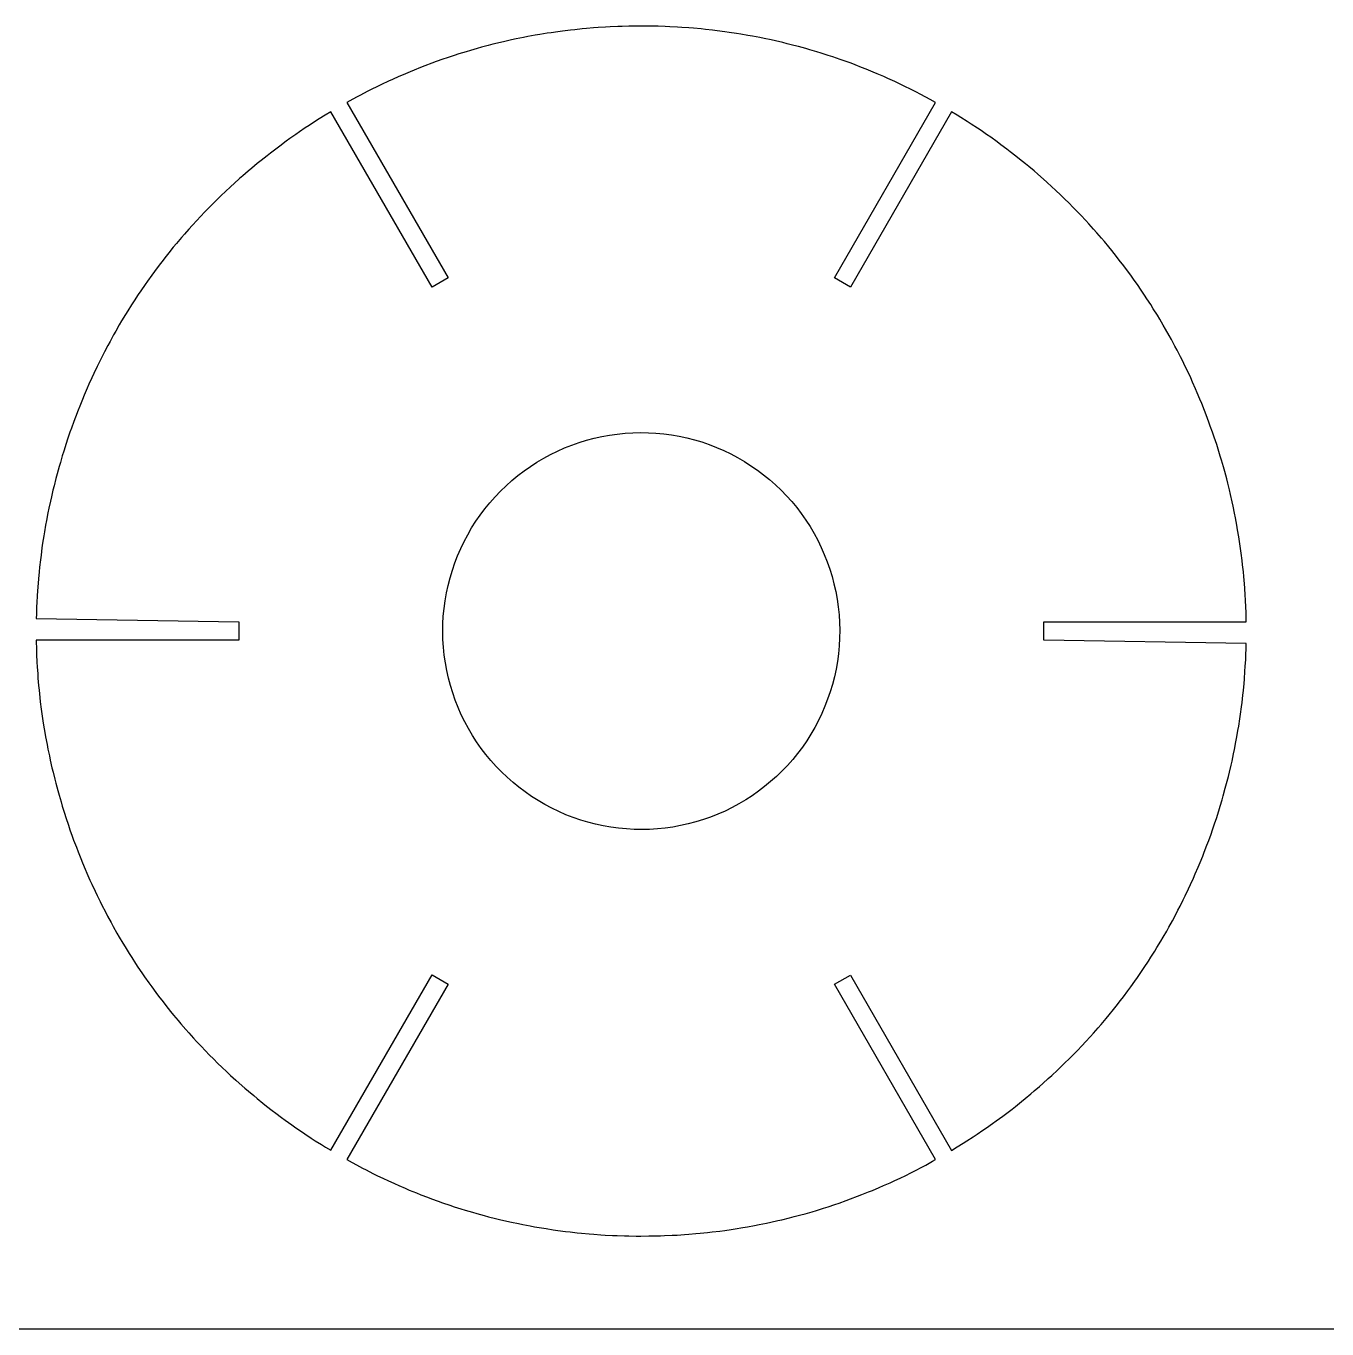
# Model space of a CAD drawing. Extents: x -508 to 692, y -87 to 513.
# Drawn here: x -14 to 179.6, y -87.1 to 106.7 of the extents above; entities that cross this region are included whole.
import ezdxf

# ---------------------------------------------------------------- set-up
doc = ezdxf.new("R2010")
doc.units = 0
doc.layers.add('Capa_1', color=7, linetype='CONTINUOUS')

msp = doc.modelspace()

# ---------------------------------------------------------------- linework, layer by layer
at = {"layer": 'Capa_1', "color": 7}
for p, q in [((74.062449, 106.612573), (72.918743, 106.557539)), ((74.68616, 106.630917), (74.062449, 106.612573)), ((75.682404, 106.659845), (74.68616, 106.630917)), ((76.427118, 106.666901), (75.682404, 106.659845)), ((77.618449, 106.678895), (76.427118, 106.666901)), ((78.300368, 106.671134), (77.618449, 106.678895)), ((79.390099, 106.659845), (78.300368, 106.671134)), ((80.045913, 106.640428), (79.390099, 106.659845)), ((81.093663, 106.609384), (80.045913, 106.640428)), ((81.794985, 106.575517), (81.093663, 106.609384)), ((58.918757, 104.755903), (58.245304, 104.616556)), ((59.996846, 104.978859), (58.918757, 104.755903)), ((60.669946, 105.104448), (59.996846, 104.978859)), ((61.748388, 105.304826), (60.669946, 105.104448)), ((62.436657, 105.41842), (61.748388, 105.304826)), ((63.538382, 105.601159), (62.436657, 105.41842)), ((64.147629, 105.690059), (63.538382, 105.601159)), ((65.12306, 105.832581), (64.147629, 105.690059)), ((65.842374, 105.923598), (65.12306, 105.832581)), ((66.993135, 106.069648), (65.842374, 105.923598)), ((67.670468, 106.141262), (66.993135, 106.069648)), ((68.754202, 106.256267), (67.670468, 106.141262)), ((69.400138, 106.313064), (68.754202, 106.256267)), ((70.433424, 106.40267), (69.400138, 106.313064)), ((71.114285, 106.449237), (70.433424, 106.40267)), ((72.20331, 106.522967), (71.114285, 106.449237)), ((72.918743, 106.557539), (72.20331, 106.522967)), ((82.91576, 106.520131), (81.794985, 106.575517)), ((83.562754, 106.476386), (82.91576, 106.520131)), ((84.595688, 106.406184), (83.562754, 106.476386)), ((85.301949, 106.344448), (84.595688, 106.406184)), ((86.429779, 106.24567), (85.301949, 106.344448)), ((87.081713, 106.17582), (86.429779, 106.24567)), ((88.12276, 106.064342), (87.081713, 106.17582)), ((88.829021, 105.975089), (88.12276, 106.064342)), ((89.956146, 105.831861), (88.829021, 105.975089)), ((90.627129, 105.733084), (89.956146, 105.831861)), ((91.698516, 105.575745), (90.627129, 105.733084)), ((92.355035, 105.465678), (91.698516, 105.575745)), ((93.403843, 105.290348), (92.355035, 105.465678)), ((94.084704, 105.163348), (93.403843, 105.290348)), ((95.170554, 104.9605), (94.084704, 105.163348)), ((95.815432, 104.826445), (95.170554, 104.9605)), ((96.844132, 104.613014), (95.815432, 104.826445)), ((51.482554, 102.866426), (50.393529, 102.524937)), ((52.121788, 103.051987), (51.482554, 102.866426)), ((53.146607, 103.350084), (52.121788, 103.051987)), ((53.767496, 103.518006), (53.146607, 103.350084)), ((54.763035, 103.78647), (53.767496, 103.518006)), ((55.468591, 103.962153), (54.763035, 103.78647)), ((56.598538, 104.242259), (55.468591, 103.962153)), ((57.231068, 104.386545), (56.598538, 104.242259)), ((58.245304, 104.616556), (57.231068, 104.386545)), ((97.522171, 104.458145), (96.844132, 104.613014)), ((98.602377, 104.211906), (97.522171, 104.458145)), ((99.232791, 104.05492), (98.602377, 104.211906)), ((100.238207, 103.8048), (99.232791, 104.05492)), ((100.917657, 103.621709), (100.238207, 103.8048)), ((102.001391, 103.328903), (100.917657, 103.621709)), ((102.641682, 103.141931), (102.001391, 103.328903)), ((103.663327, 102.844186), (102.641682, 103.141931)), ((104.316671, 102.639223), (103.663327, 102.844186)), ((46.400438, 101.161803), (45.34916, 100.759989)), ((47.026266, 101.38617), (46.400438, 101.161803)), ((48.029918, 101.746003), (47.026266, 101.38617)), ((48.67656, 101.963314), (48.029918, 101.746003)), ((49.714079, 102.312564), (48.67656, 101.963314)), ((50.393529, 102.524937), (49.714079, 102.312564)), ((105.358424, 102.31255), (104.316671, 102.639223)), ((106.035757, 102.084303), (105.358424, 102.31255)), ((107.114552, 101.720589), (106.035757, 102.084303)), ((107.743554, 101.494459), (107.114552, 101.720589)), ((108.745443, 101.134273), (107.743554, 101.494459)), ((109.348341, 100.904261), (108.745443, 101.134273)), ((110.30966, 100.53702), (109.348341, 100.904261)), ((41.473543, 99.169314), (40.513635, 98.735751)), ((42.110307, 99.441306), (41.473543, 99.169314)), ((43.132304, 99.878045), (42.110307, 99.441306)), ((43.732027, 100.120756), (43.132304, 99.878045)), ((44.694052, 100.510223), (43.732027, 100.120756)), ((45.34916, 100.759989), (44.694052, 100.510223)), ((110.985582, 100.263264), (110.30966, 100.53702)), ((112.062613, 99.827231), (110.985582, 100.263264)), ((112.661277, 99.570761), (112.062613, 99.827231)), ((113.614835, 99.161892), (112.661277, 99.570761)), ((114.243132, 98.877553), (113.614835, 99.161892)), ((115.244316, 98.425292), (114.243132, 98.877553)), ((36.744557, 96.922826), (35.783238, 96.420117)), ((37.338635, 97.219512), (36.744557, 96.922826)), ((38.292193, 97.695409), (37.338635, 97.219512)), ((38.914846, 97.991389), (38.292193, 97.695409)), ((39.915324, 98.466228), (38.914846, 97.991389)), ((40.513635, 98.735751), (39.915324, 98.466228)), ((115.865204, 98.130017), (115.244316, 98.425292)), ((116.853335, 97.659411), (115.865204, 98.130017)), ((117.479516, 97.346145), (116.853335, 97.659411)), ((118.47576, 96.847317), (117.479516, 97.346145)), ((34.186213, 95.558281), (33.725838, 95.305692)), ((33.725838, 95.305692), (48.789096, 69.215659)), ((35.184574, 96.106498), (34.186213, 95.558281)), ((35.783238, 96.420117), (35.184574, 96.106498)), ((106.275293, 69.222348), (121.337493, 95.309911)), ((119.022918, 96.559803), (118.47576, 96.847317)), ((119.893927, 96.102956), (119.022918, 96.559803)), ((120.531043, 95.753), (119.893927, 96.102956)), ((121.337493, 95.309911), (120.531043, 95.753)), ((30.510268, 93.420801), (29.631146, 92.868703)), ((31.348116, 93.923862), (30.510268, 93.420801)), ((46.407493, 67.840884), (31.348116, 93.923862)), ((123.715921, 93.929845), (108.656543, 67.846867)), ((124.524841, 93.443011), (123.715921, 93.929845)), ((125.104807, 93.078945), (124.524841, 93.443011)), ((126.027674, 92.500036), (125.104807, 93.078945)), ((27.557166, 91.526737), (26.689685, 90.934423)), ((28.142777, 91.909501), (27.557166, 91.526737)), ((29.083988, 92.525803), (28.142777, 91.909501)), ((29.631146, 92.868703), (29.083988, 92.525803)), ((126.628454, 92.105984), (126.027674, 92.500036)), ((127.584835, 91.479803), (126.628454, 92.105984)), ((128.101302, 91.127025), (127.584835, 91.479803)), ((128.922921, 90.565403), (128.101302, 91.127025)), ((24.705663, 89.539892), (23.74646, 88.829045)), ((25.259171, 89.933592), (24.705663, 89.539892)), ((26.149935, 90.566123), (25.259171, 89.933592)), ((26.689685, 90.934423), (26.149935, 90.566123)), ((129.531816, 90.131839), (128.922921, 90.565403)), ((130.499838, 89.442511), (129.531816, 90.131839)), ((131.049113, 89.0347), (130.499838, 89.442511)), ((21.867213, 87.396414), (20.972216, 86.677806)), ((22.359338, 87.776356), (21.867213, 87.396414)), ((23.150266, 88.386662), (22.359338, 87.776356)), ((23.74646, 88.829045), (23.150266, 88.386662)), ((131.922238, 88.385942), (131.049113, 89.0347)), ((132.442938, 87.983775), (131.922238, 88.385942)), ((133.270554, 87.344189), (132.442938, 87.983775)), ((133.819477, 86.902511), (133.270554, 87.344189)), ((19.576274, 85.529514), (19.054868, 85.093128)), ((20.415532, 86.231189), (19.576274, 85.529514)), ((20.972216, 86.677806), (20.415532, 86.231189)), ((134.692602, 86.201189), (133.819477, 86.902511)), ((135.191429, 85.784206), (134.692602, 86.201189)), ((135.984474, 85.121336), (135.191429, 85.784206)), ((17.782046, 83.987876), (16.97101, 83.256214)), ((18.269938, 84.411914), (17.782046, 83.987876)), ((19.054868, 85.093128), (18.269938, 84.411914)), ((136.521402, 84.654964), (135.984474, 85.121336)), ((137.374418, 83.913425), (136.521402, 84.654964)), ((137.861957, 83.472453), (137.374418, 83.913425)), ((138.637363, 82.771836), (137.861957, 83.472453)), ((15.093527, 81.511023), (14.386913, 80.820637)), ((15.619871, 82.005617), (15.093527, 81.511023)), ((16.467596, 82.801484), (15.619871, 82.005617)), ((16.97101, 83.256214), (16.467596, 82.801484)), ((139.157357, 82.282534), (138.637363, 82.771836)), ((139.983563, 81.505364), (139.157357, 82.282534)), ((140.470043, 81.030173), (139.983563, 81.505364)), ((13.162068, 79.595073), (12.673824, 79.100125)), ((13.947704, 80.391998), (13.162068, 79.595073)), ((14.386913, 80.820637), (13.947704, 80.392012)), ((141.242274, 80.27417), (140.470043, 81.030173)), ((141.711116, 79.79792), (141.242274, 80.27417)), ((142.455124, 79.041564), (141.711116, 79.79792)), ((11.448274, 77.806842), (10.705677, 76.990867)), ((11.917821, 78.302142), (11.448274, 77.806842)), ((12.673824, 79.100125), (11.917821, 78.302142)), ((142.932079, 78.536739), (142.455124, 79.041564)), ((143.689846, 77.735934), (142.932079, 78.536739)), ((144.134346, 77.246631), (143.689846, 77.735934)), ((9.558091, 75.700406), (9.131935, 75.213573)), ((10.244243, 76.484278), (9.558091, 75.700406)), ((10.705677, 76.990867), (10.244243, 76.484278)), ((144.839902, 76.470873), (144.134346, 77.246631)), ((145.298513, 75.945586), (144.839902, 76.470873)), ((146.026999, 75.112678), (145.298513, 75.945586)), ((7.914852, 73.766125), (7.266446, 72.961792)), ((8.381224, 74.320339), (7.914852, 73.766125)), ((9.131935, 75.213573), (8.381224, 74.320339)), ((146.445746, 74.61385), (146.026999, 75.112678)), ((147.110027, 73.82257), (146.445746, 74.61385)), ((147.553821, 73.272942), (147.110027, 73.82257)), ((6.863927, 72.462611), (6.208466, 71.617709)), ((7.266446, 72.961792), (6.863927, 72.462611)), ((148.25726, 72.400875), (147.553821, 73.272942)), ((148.666482, 71.871709), (148.25726, 72.400875)), ((149.316299, 71.031745), (148.666482, 71.871709)), ((5.120146, 70.1752), (4.69646, 69.605464)), ((5.802066, 71.093128), (5.120146, 70.1752)), ((6.208466, 71.617709), (5.802066, 71.093128)), ((149.725521, 70.480353), (149.316299, 71.031745)), ((150.375338, 69.605464), (149.725521, 70.480353)), ((3.705507, 68.21305), (3.080385, 67.295828)), ((4.085096, 68.746098), (3.705507, 68.21305)), ((4.69646, 69.605464), (4.085096, 68.746098)), ((48.789096, 69.215659), (46.407493, 67.840884)), ((108.656543, 67.846867), (106.275293, 69.222348)), ((150.790204, 69.021264), (150.375338, 69.605464)), ((151.448841, 68.094517), (150.790204, 69.021264)), ((151.825607, 67.540303), (151.448841, 68.094517)), ((2.692682, 66.726798), (2.076732, 65.782764)), ((3.080385, 67.295828), (2.692682, 66.726798)), ((152.423213, 66.661181), (151.825607, 67.540303)), ((152.777402, 66.118961), (152.423213, 66.661181)), ((153.338318, 65.258536), (152.777402, 66.118961)), ((1.143988, 64.314856), (0.802499, 63.767345)), ((1.695027, 65.197153), (1.143988, 64.314856)), ((2.076732, 65.782764), (1.695027, 65.197153)), ((153.72461, 64.638353), (153.338318, 65.258536)), ((154.338443, 63.654103), (153.72461, 64.638353)), ((-0.122132, 62.219003), (-0.645301, 61.302839)), ((0.231704, 62.81167), (-0.122132, 62.219003)), ((0.802499, 63.767345), (0.231704, 62.81167)), ((154.673582, 63.092834), (154.338443, 63.654103)), ((155.203454, 62.203128), (154.673582, 63.092834)), ((155.545649, 61.602348), (155.203454, 62.203128)), ((-0.969857, 60.734161), (-1.500787, 59.760848)), ((-0.645301, 61.302839), (-0.969857, 60.734161)), ((156.089279, 60.649495), (155.545649, 61.602348)), ((156.418068, 60.044128), (156.089279, 60.649495)), ((-2.322759, 58.209684), (-2.627912, 57.622309)), ((-1.830282, 59.156892), (-2.322759, 58.209684)), ((-1.500787, 59.760848), (-1.830282, 59.156892)), ((156.940179, 59.084573), (156.418068, 60.044128)), ((157.263677, 58.461214), (156.940179, 59.084573)), ((157.775557, 57.473789), (157.263677, 58.461214)), ((-3.110512, 56.648289), (-3.410021, 56.044686)), ((-2.627912, 57.622309), (-3.110512, 56.648289)), ((158.050371, 56.918517), (157.775557, 57.473789)), ((158.484993, 56.037984), (158.050371, 56.918517)), ((-4.198126, 54.37252), (-4.627457, 53.413317)), ((-3.896501, 55.012811), (-4.198126, 54.37252)), ((-3.410021, 56.044686), (-3.896501, 55.012811)), ((158.795791, 55.378642), (158.484993, 56.037984)), ((159.288621, 54.332656), (158.795791, 55.378642)), ((159.567668, 53.706828), (159.288621, 54.332656)), ((-4.893451, 52.818886), (-5.337598, 51.7729)), ((-4.627457, 53.413317), (-4.893451, 52.818886)), ((160.010757, 52.715875), (159.567668, 53.706828)), ((160.264757, 52.115448), (160.010757, 52.715875)), ((-5.612765, 51.123789), (-6.000468, 50.16)), ((-5.337598, 51.7729), (-5.612765, 51.123789)), ((160.668688, 51.163653), (160.264757, 52.115448)), ((160.924099, 50.527242), (160.668688, 51.163653)), ((161.330146, 49.517592), (160.924099, 50.527242)), ((-6.640759, 48.509), (-6.888409, 47.856009)), ((-6.240709, 49.561689), (-6.640759, 48.509)), ((-6.000468, 50.16), (-6.240709, 49.561689)), ((161.585204, 48.844492), (161.330146, 49.517592)), ((161.989488, 47.777339), (161.585204, 48.844492)), ((-7.242951, 46.865761), (-7.462732, 46.251928)), ((-6.888409, 47.856009), (-7.242951, 46.865761)), ((162.200449, 47.186789), (161.989488, 47.777339)), ((162.535235, 46.251223), (162.200449, 47.186789)), ((-7.811629, 45.215114), (-8.027882, 44.572706)), ((-7.462732, 46.251928), (-7.811629, 45.215114)), ((67.227839, 44.358604), (68.283703, 44.730431)), ((68.283703, 44.730431), (69.412945, 45.077212)), ((69.412945, 45.077212), (70.53372, 45.37284)), ((70.53372, 45.37284), (71.682364, 45.62684)), ((71.682364, 45.62684), (72.815839, 45.830745)), ((72.815839, 45.830745), (73.974714, 45.99267)), ((73.974714, 45.99267), (75.123712, 46.107676)), ((75.123712, 46.107676), (76.288937, 46.178584)), ((76.288937, 46.178584), (77.452398, 46.205028)), ((77.452398, 46.205028), (78.603159, 46.186345)), ((78.603159, 46.186345), (79.717231, 46.126373)), ((79.717231, 46.126373), (80.908562, 46.015601)), ((80.908562, 46.015601), (82.045212, 45.864965)), ((82.045212, 45.864965), (83.182567, 45.66882)), ((83.182567, 45.66882), (84.323451, 45.425756)), ((84.323451, 45.425756), (85.460453, 45.135068)), ((85.460453, 45.135068), (86.533603, 44.815451)), ((86.533603, 44.815451), (87.650851, 44.432687)), ((162.773713, 45.540728), (162.535235, 46.251223)), ((163.151185, 44.41572), (162.773713, 45.540728)), ((-8.608554, 42.725561), (-8.889718, 41.765653)), ((-8.386304, 43.432175), (-8.608554, 42.725561)), ((-8.027882, 44.572706), (-8.386304, 43.432175)), ((63.028726, 42.396101), (64.035906, 42.942201)), ((64.035906, 42.942201), (65.071662, 43.451965)), ((65.071662, 43.451965), (66.137403, 43.925745)), ((66.137403, 43.925745), (67.227839, 44.358604)), ((87.650851, 44.432687), (88.731056, 44.013234)), ((88.731056, 44.013234), (89.809851, 43.543334)), ((89.809851, 43.543334), (90.847017, 43.04239)), ((90.847017, 43.04239), (91.879598, 42.491704)), ((163.355796, 43.761317), (163.151185, 44.41572)), ((163.681057, 42.724856), (163.355796, 43.761317)), ((163.86556, 42.092325), (163.681057, 42.724856)), ((-9.06399, 41.170164), (-9.366673, 40.061736)), ((-8.889718, 41.765653), (-9.06399, 41.170164)), ((60.120778, 40.518618), (61.061989, 41.17937)), ((61.061989, 41.17937), (61.99932, 41.785443)), ((61.99932, 41.785443), (63.028726, 42.396101)), ((91.879598, 42.491704), (92.877606, 41.90962)), ((92.877606, 41.90962), (93.862209, 41.282734)), ((93.862209, 41.282734), (94.818589, 40.619512)), ((164.159071, 41.089378), (163.86556, 42.092325)), ((164.344632, 40.408164), (164.159071, 41.089378)), ((-9.553646, 39.374173), (-9.820698, 38.312311)), ((-9.366673, 40.061736), (-9.553646, 39.374173)), ((57.431553, 38.30282), (58.293742, 39.071523)), ((58.293742, 39.071523), (59.194384, 39.813415)), ((59.194384, 39.813415), (60.120778, 40.518618)), ((94.818589, 40.619512), (95.738281, 39.92842)), ((95.738281, 39.92842), (96.605056, 39.224629)), ((96.605056, 39.224629), (97.503581, 38.434406)), ((164.638143, 39.328664), (164.344632, 40.408164)), ((164.796541, 38.696839), (164.638143, 39.328664)), ((-9.986151, 37.653675), (-10.220748, 36.640145)), ((-9.820698, 38.312311), (-9.986151, 37.653675)), ((55.791842, 36.659581), (56.58912, 37.490726)), ((56.58912, 37.490726), (57.431553, 38.30282)), ((97.503581, 38.434406), (98.334373, 37.64489)), ((98.334373, 37.64489), (99.140117, 36.817626)), ((165.048071, 37.695656), (164.796541, 38.696839)), ((165.208585, 37.001742), (165.048071, 37.695656)), ((165.462232, 35.902134), (165.208585, 37.001742)), ((-10.592223, 34.942225), (-10.732276, 34.279356)), ((-10.366093, 36.011495), (-10.592223, 34.942225)), ((-10.220748, 36.640145), (-10.366093, 36.011495)), ((54.278426, 34.881581), (55.011498, 35.779401)), ((55.011498, 35.779401), (55.791842, 36.659581)), ((99.140117, 36.817626), (99.919756, 35.950145)), ((99.919756, 35.950145), (100.669409, 35.047034)), ((100.669409, 35.047034), (101.349564, 34.157329)), ((165.598052, 35.257256), (165.462232, 35.902134)), ((165.812893, 34.235964), (165.598052, 35.257256)), ((-10.94994, 33.13565), (-11.085054, 32.427273)), ((-10.732276, 34.279356), (-10.94994, 33.13565)), ((52.304987, 32.024434), (52.933284, 33.01574)), ((52.933284, 33.01574), (53.568284, 33.936843)), ((53.568284, 33.936843), (54.278426, 34.881581)), ((101.349564, 34.157329), (102.028309, 33.191423)), ((102.028309, 33.191423), (102.656606, 32.216345)), ((165.946596, 33.533231), (165.812893, 34.235964)), ((166.15791, 32.420217), (165.946596, 33.533231)), ((-11.251212, 31.452195), (-11.354576, 30.848592)), ((-11.085054, 32.427273), (-11.251212, 31.452195)), ((51.183153, 29.993845), (51.721139, 31.014784)), ((51.721139, 31.014784), (52.304987, 32.024434)), ((102.656606, 32.216345), (103.252801, 31.202109)), ((103.252801, 31.202109), (103.797842, 30.187168)), ((166.272563, 31.747823), (166.15791, 32.420217)), ((166.452832, 30.684198), (166.272563, 31.747823)), ((-11.521793, 29.74087), (-11.625509, 29.054717)), ((-11.354576, 30.848592), (-11.521793, 29.74087)), ((50.688206, 28.960206), (51.183153, 29.993845)), ((103.797842, 30.187168), (104.309723, 29.135184)), ((104.309723, 29.135184), (104.774684, 28.077556)), ((166.552316, 30.022034), (166.452832, 30.684198)), ((166.709302, 28.973931), (166.552316, 30.022034)), ((-11.856579, 27.288006), (-11.978287, 26.190161)), ((-11.768384, 27.963928), (-11.856579, 27.288006)), ((-11.625509, 29.054717), (-11.768384, 27.963928)), ((49.812612, 26.819551), (50.214073, 27.861304)), ((50.214073, 27.861304), (50.688206, 28.960206)), ((104.774684, 28.077556), (105.202603, 26.991001)), ((166.798907, 28.28425), (166.709302, 28.973931)), ((166.940724, 27.191698), (166.798907, 28.28425)), ((167.013043, 26.53412), (166.940724, 27.191698)), ((-12.053782, 25.510359), (-12.148326, 24.471781)), ((-11.978287, 26.190161), (-12.053782, 25.510359)), ((49.103881, 24.616806), (49.43902, 25.731231)), ((49.43902, 25.731231), (49.812612, 26.819551)), ((105.202603, 26.991001), (105.587131, 25.892098)), ((105.587131, 25.892098), (105.925445, 24.792137)), ((167.127343, 25.492367), (167.013043, 26.53412)), ((167.190138, 24.797042), (167.127343, 25.492367)), ((-12.206887, 23.828667), (-12.289437, 22.663795)), ((-12.148326, 24.471781), (-12.206887, 23.828667)), ((48.565542, 22.358676), (48.811428, 23.486506)), ((48.811428, 23.486506), (49.103881, 24.616806)), ((105.925445, 24.792137), (106.212606, 23.713343)), ((106.212606, 23.713343), (106.475073, 22.546001)), ((167.289268, 23.696023), (167.190138, 24.797042)), ((167.335482, 23.0455), (167.289268, 23.696023)), ((-12.34059, 21.942011), (-12.392448, 20.909784)), ((-12.289437, 22.663795), (-12.34059, 21.942011)), ((48.360931, 21.205798), (48.565542, 22.358676)), ((106.475073, 22.546001), (106.683212, 21.41817)), ((106.683212, 21.41817), (106.848664, 20.275876)), ((167.407802, 22.015389), (167.335482, 23.0455)), ((167.443785, 21.309128), (167.407802, 22.015389)), ((-12.424904, 20.269492), (-12.458418, 19.200223)), ((-12.392448, 20.909784), (-12.424904, 20.269492)), ((48.090703, 18.894398), (48.204298, 20.064915)), ((48.204298, 20.064915), (48.360931, 21.205798)), ((106.848664, 20.275876), (106.97002, 19.11559)), ((167.500229, 20.191175), (167.443785, 21.309128)), ((167.520352, 19.52125), (167.500229, 20.191175)), ((167.556688, 18.059339), (167.520352, 19.52125)), ((-12.458418, 19.200223), (-12.478879, 18.537706)), ((-12.478879, 18.537706), (17.645521, 18.059339)), ((17.645521, 18.059339), (17.645521, 15.309436)), ((48.005684, 16.555834), (48.024734, 17.736581)), ((48.024734, 17.736581), (48.090703, 18.894398)), ((106.97002, 19.11559), (107.045162, 17.944015)), ((107.045162, 17.944015), (107.072678, 16.824298)), ((137.429466, 15.309436), (137.429466, 18.059339)), ((137.429466, 18.059339), (167.556688, 18.059339)), ((48.032834, 15.43647), (48.005684, 16.555834)), ((107.053967, 15.643551), (106.988703, 14.485396)), ((107.072678, 16.824298), (107.053967, 15.643551)), ((17.645521, 15.309436), (-12.485229, 15.309436)), ((-12.485229, 15.309436), (-12.44854, 13.865156)), ((-12.44854, 13.865156), (-12.428079, 13.177606)), ((48.10727, 14.265601), (48.032834, 15.43647)), ((48.228625, 13.104962), (48.10727, 14.265601)), ((106.988703, 14.485396), (106.875461, 13.314512)), ((167.550691, 14.83107), (137.429466, 15.309436)), ((167.496702, 13.098922), (167.529863, 14.160784)), ((167.529863, 14.160784), (167.550691, 14.83107)), ((-12.428079, 13.177606), (-12.370929, 12.050834)), ((-12.370929, 12.050834), (-12.335651, 11.353745)), ((48.39302, 11.961962), (48.228625, 13.104962)), ((48.600453, 10.835528), (48.39302, 11.961962)), ((106.719181, 12.172923), (106.515275, 11.020045)), ((106.875461, 13.314512), (106.719181, 12.172923)), ((167.412035, 11.426756), (167.464599, 12.451589)), ((167.464599, 12.451589), (167.496702, 13.098922)), ((-12.335651, 11.353745), (-12.262626, 10.315167)), ((-12.262626, 10.315167), (-12.217471, 9.672406)), ((48.86292, 9.667495), (48.600453, 10.835528)), ((106.269036, 9.891156), (105.976936, 8.760856)), ((106.515275, 11.020045), (106.269036, 9.891156)), ((167.279038, 9.5401), (167.360529, 10.696167)), ((167.360529, 10.696167), (167.412035, 11.426756)), ((-12.217471, 9.672406), (-12.117282, 8.563273)), ((-12.117282, 8.563273), (-12.055546, 7.876062)), ((-12.055546, 7.876062), (-11.940187, 6.8269)), ((49.149728, 8.588701), (48.86292, 9.667495)), ((49.487336, 7.489078), (49.149728, 8.588701)), ((105.976936, 8.760856), (105.64215, 7.645373)), ((167.049732, 7.170139), (167.125579, 7.858423)), ((167.125579, 7.858423), (167.219771, 8.888872)), ((167.219771, 8.888872), (167.279038, 9.5401)), ((-11.940187, 6.8269), (-11.868573, 6.177084)), ((-11.868573, 6.177084), (-11.725698, 5.076756)), ((49.871159, 6.389823), (49.487336, 7.489078)), ((50.298725, 5.303267), (49.871159, 6.389823)), ((105.268911, 6.556701), (104.867098, 5.514934)), ((105.64215, 7.645373), (105.268911, 6.556701)), ((166.839477, 5.397078), (166.929082, 6.080761)), ((166.929082, 6.080761), (167.049732, 7.170139)), ((-11.725698, 5.076756), (-11.636798, 4.395189)), ((-11.636798, 4.395189), (-11.478754, 3.338972)), ((50.762981, 4.24564), (50.298725, 5.303267)), ((51.274861, 3.192951), (50.762981, 4.24564)), ((104.392964, 4.416045), (103.899075, 3.381334)), ((104.867098, 5.514934), (104.392964, 4.416045)), ((166.592885, 3.619445), (166.69766, 4.31405)), ((166.69766, 4.31405), (166.839477, 5.397078)), ((-11.478754, 3.338972), (-11.380682, 2.684584)), ((-11.380682, 2.684584), (-11.198648, 1.612845)), ((51.818845, 2.178023), (51.274861, 3.192951)), ((52.415392, 1.163773), (51.818845, 2.178023)), ((103.360736, 2.359718), (102.776536, 1.349701)), ((103.899075, 3.381334), (103.360736, 2.359718)), ((166.321952, 1.909178), (166.426021, 2.519822)), ((166.426021, 2.519822), (166.592885, 3.619445)), ((-11.198648, 1.612845), (-11.086465, 0.948917)), ((-11.086465, 0.948917), (-10.872682, -0.172211)), ((53.042631, 0.188356), (52.415392, 1.163773)), ((53.721375, -0.778622), (53.042631, 0.188356)), ((102.148945, 0.358028), (101.512886, -0.564471)), ((102.776536, 1.349701), (102.148945, 0.358028)), ((165.803721, -0.910589), (166.020327, 0.22465)), ((166.020327, 0.22465), (166.156499, 0.941156)), ((166.156499, 0.941156), (166.321952, 1.909178)), ((-10.872682, -0.172211), (-10.740743, -0.867183)), ((-10.740743, -0.867183), (-10.524137, -1.895883)), ((-10.524137, -1.895883), (-10.390082, -2.533)), ((54.401178, -1.66796), (53.721375, -0.778622)), ((55.150125, -2.572144), (54.401178, -1.66796)), ((100.803098, -1.508166), (100.070025, -2.407044)), ((101.512886, -0.564471), (100.803098, -1.508166)), ((165.437891, -2.643066), (165.66261, -1.580866)), ((165.66261, -1.580866), (165.803721, -0.910589)), ((-10.390082, -2.533), (-10.134671, -3.640722)), ((-10.134671, -3.640722), (-9.975921, -4.326889)), ((55.929764, -3.43961), (55.150125, -2.572144)), ((56.734803, -4.267594), (55.929764, -3.43961)), ((99.289328, -3.287916), (98.492403, -4.119766)), ((100.070025, -2.407044), (99.289328, -3.287916)), ((165.058302, -4.284894), (165.291135, -3.278433)), ((165.291135, -3.278433), (165.437891, -2.643066)), ((-9.975921, -4.326889), (-9.722979, -5.335128)), ((-9.722979, -5.335128), (-9.56564, -5.959883)), ((57.565242, -5.057449), (56.734803, -4.267594)), ((58.46412, -5.848038), (57.565242, -5.057449)), ((96.787075, -5.700916), (95.885728, -6.443866)), ((97.649617, -4.93186), (96.787075, -5.700916)), ((98.492403, -4.119766), (97.649617, -4.93186)), ((164.625796, -6.005405), (164.891085, -4.950938)), ((164.891085, -4.950938), (165.058302, -4.284894)), ((-9.56564, -5.959883), (-9.270012, -7.047144)), ((-9.270012, -7.047144), (-9.087273, -7.720611)), ((-9.087273, -7.720611), (-8.791998, -8.7306)), ((59.330542, -6.552183), (58.46412, -5.848038)), ((60.250234, -7.243627), (59.330542, -6.552183)), ((61.206967, -7.907188), (60.250234, -7.243627)), ((94.958981, -7.148716), (94.017064, -7.810188)), ((95.885728, -6.443866), (94.958981, -7.148716)), ((164.136493, -7.80175), (164.436354, -6.700716)), ((164.436354, -6.700716), (164.625796, -6.005405)), ((-8.791998, -8.7306), (-8.608554, -9.356089)), ((-8.608554, -9.356089), (-8.281882, -10.399944)), ((62.19157, -8.534794), (61.206967, -7.907188)), ((63.189225, -9.117921), (62.19157, -8.534794)), ((64.222159, -9.668255), (63.189225, -9.117921)), ((65.258973, -10.169905), (64.222159, -9.668255)), ((91.042089, -9.57371), (90.005981, -10.083827)), ((92.049975, -9.027272), (91.042089, -9.57371)), ((93.079381, -8.416599), (92.049975, -9.027272)), ((94.017064, -7.810188), (93.079381, -8.416599)), ((163.455632, -10.071522), (163.680352, -9.356794)), ((163.680352, -9.356794), (163.960104, -8.403222)), ((163.960104, -8.403222), (164.136493, -7.80175)), ((-8.281882, -10.399944), (-8.079034, -11.046938)), ((-8.079034, -11.046938), (-7.698387, -12.179722)), ((66.33812, -10.64051), (65.258973, -10.169905)), ((67.418678, -11.060316), (66.33812, -10.64051)), ((68.535925, -11.443799), (67.418678, -11.060316)), ((69.609428, -11.764122), (68.535925, -11.443799)), ((86.792175, -11.36266), (85.662934, -11.709088)), ((87.848745, -10.990466), (86.792175, -11.36266)), ((88.939886, -10.557622), (87.848745, -10.990466)), ((90.005981, -10.083827), (88.939886, -10.557622)), ((162.880957, -11.853755), (163.100032, -11.204277)), ((163.100032, -11.204277), (163.455632, -10.071522)), ((-7.698387, -12.179722), (-7.462732, -12.882455)), ((-7.462732, -12.882455), (-7.126182, -13.824372)), ((70.746431, -12.055149), (69.609428, -11.764122)), ((71.887667, -12.298199), (70.746431, -12.055149)), ((73.025728, -12.49471), (71.887667, -12.298199)), ((74.161673, -12.645699), (73.025728, -12.49471)), ((75.353709, -12.757177), (74.161673, -12.645699)), ((76.468486, -12.817149), (75.353709, -12.757177)), ((77.619248, -12.836622), (76.468486, -12.817149)), ((78.783767, -12.810094), (77.619248, -12.836622)), ((79.949345, -12.739538), (78.783767, -12.810094)), ((81.098695, -12.624532), (79.949345, -12.739538)), ((82.258275, -12.46296), (81.098695, -12.624532)), ((83.392456, -12.259055), (82.258275, -12.46296)), ((84.5411, -12.005055), (83.392456, -12.259055)), ((85.662934, -11.709088), (84.5411, -12.005055)), ((161.96056, -14.487227), (162.312632, -13.50405)), ((162.312632, -13.50405), (162.534529, -12.883161)), ((162.534529, -12.883161), (162.880957, -11.853755)), ((-7.126182, -13.824372), (-6.91769, -14.408572)), ((-6.91769, -14.408572), (-6.510232, -15.482766)), ((-6.510232, -15.482766), (-6.257643, -16.149178)), ((161.31286, -16.193261), (161.709735, -15.147289)), ((161.709735, -15.147289), (161.96056, -14.487227)), ((-6.257643, -16.149178), (-5.849479, -17.165516)), ((-5.849479, -17.165516), (-5.596184, -17.795239)), ((160.685268, -17.755361), (161.069796, -16.797583)), ((161.069796, -16.797583), (161.31286, -16.193261)), ((-5.596184, -17.795239), (-5.19049, -18.753016)), ((-5.19049, -18.753016), (-4.938254, -19.347094)), ((-4.938254, -19.347094), (-4.492696, -20.345455)), ((159.965954, -19.450472), (160.406927, -18.411189)), ((160.406927, -18.411189), (160.685268, -17.755361)), ((-4.492696, -20.345455), (-4.216471, -20.964227)), ((-4.216471, -20.964227), (-3.720818, -22.016916)), ((158.965477, -21.6511), (159.269924, -21.004105)), ((159.269924, -21.004105), (159.696432, -20.051238)), ((159.696432, -20.051238), (159.965954, -19.450472)), ((-3.720818, -22.016916), (-3.413548, -22.669555)), ((-3.413548, -22.669555), (-2.975398, -23.555394)), ((158.179841, -23.286211), (158.482524, -22.676272)), ((158.482524, -22.676272), (158.965477, -21.6511)), ((-2.975398, -23.555394), (-2.703407, -24.104655)), ((-2.703407, -24.104655), (-2.187998, -25.098783)), ((-2.187998, -25.098783), (-1.868382, -25.715438)), ((156.901727, -25.787772), (157.391735, -24.847266)), ((157.391735, -24.847266), (157.700416, -24.253527)), ((157.700416, -24.253527), (158.179841, -23.286211)), ((-1.868382, -25.715438), (-1.343096, -26.681711)), ((-1.343096, -26.681711), (-1.017129, -27.281066)), ((156.042007, -27.365733), (156.569763, -26.398416)), ((156.569763, -26.398416), (156.901727, -25.787772)), ((-1.017129, -27.281066), (-0.470323, -28.240283)), ((-0.470323, -28.240283), (-0.131304, -28.8347)), ((-0.131304, -28.8347), (0.402449, -29.729711)), ((154.836918, -29.449238), (155.194282, -28.850222)), ((155.194282, -28.850222), (155.713924, -27.939716)), ((155.713924, -27.939716), (156.042007, -27.365733)), ((0.402449, -29.729711), (0.733354, -30.284983)), ((0.733354, -30.284983), (1.351068, -31.275583)), ((153.377477, -31.828033), (153.924635, -30.951366)), ((153.924635, -30.951366), (154.269652, -30.398916)), ((154.269652, -30.398916), (154.836918, -29.449238)), ((1.351068, -31.275583), (1.734185, -31.889755)), ((1.734185, -31.889755), (2.298629, -32.755472)), ((2.298629, -32.755472), (2.648585, -33.292766)), ((152.379821, -33.358016), (152.991538, -32.419627)), ((152.991538, -32.419627), (153.377477, -31.828033)), ((2.648585, -33.292766), (3.250071, -34.176828)), ((3.250071, -34.176828), (3.62331, -34.72575)), ((3.62331, -34.72575), (4.285474, -35.658127)), ((31.347763, -60.555772), (46.407846, -34.47175)), ((46.407846, -34.47175), (48.789449, -35.846511)), ((106.275293, -35.853933), (108.656543, -34.478805)), ((108.656543, -34.478805), (123.715216, -60.560711)), ((150.983174, -35.382622), (151.366291, -34.843578)), ((151.366291, -34.843578), (151.987532, -33.932705)), ((151.987532, -33.932705), (152.379821, -33.358016)), ((4.285474, -35.658127), (4.69646, -36.236683)), ((4.69646, -36.236683), (5.32511, -37.083716)), ((48.789449, -35.846511), (33.725838, -61.936544)), ((121.337493, -61.941483), (106.275293, -35.853933)), ((149.270085, -37.724361), (149.948124, -36.811372)), ((149.948124, -36.811372), (150.375338, -36.236683)), ((150.375338, -36.236683), (150.983174, -35.382622)), ((5.32511, -37.083716), (5.714577, -37.609355)), ((5.714577, -37.609355), (6.393674, -38.487066)), ((6.393674, -38.487066), (6.814891, -39.032094)), ((148.208577, -39.094183), (148.859452, -38.253528)), ((148.859452, -38.253528), (149.270085, -37.724361)), ((6.814891, -39.032094), (7.522563, -39.909466)), ((7.522563, -39.909466), (7.961418, -40.453788)), ((7.961418, -40.453788), (8.630285, -41.250022)), ((146.686341, -40.956511), (147.156946, -40.397344)), ((147.156946, -40.397344), (147.801824, -39.59795)), ((147.801824, -39.59795), (148.208577, -39.094183)), ((8.630285, -41.250022), (9.045504, -41.74425)), ((9.045504, -41.74425), (9.777871, -42.582111)), ((9.777871, -42.582111), (10.232602, -43.102444)), ((144.82826, -43.115511), (145.510179, -42.336211)), ((145.510179, -42.336211), (145.940216, -41.844805)), ((145.940216, -41.844805), (146.686341, -40.956511)), ((10.232602, -43.102444), (10.941685, -43.882083)), ((10.941685, -43.882083), (11.382657, -44.3668)), ((11.382657, -44.3668), (12.143952, -45.172205)), ((143.150449, -44.937961), (143.623524, -44.438428)), ((143.623524, -44.438428), (144.362241, -43.626672)), ((144.362241, -43.626672), (144.82826, -43.115511)), ((12.143952, -45.172205), (12.617379, -45.672444)), ((12.617379, -45.672444), (13.364916, -46.433033)), ((13.364916, -46.433033), (13.829877, -46.905755)), ((141.124093, -47.023583), (141.905849, -46.230539)), ((141.905849, -46.230539), (142.397974, -45.731711)), ((142.397974, -45.731711), (143.150449, -44.937961)), ((13.829877, -46.905755), (14.605988, -47.664933)), ((14.605988, -47.664933), (15.088235, -48.13695)), ((15.088235, -48.13695), (15.919027, -48.917633)), ((139.447693, -48.640716), (139.978624, -48.142227)), ((139.978624, -48.142227), (140.68171, -47.455383)), ((140.68171, -47.455383), (141.124093, -47.023583)), ((15.919027, -48.917633), (16.435141, -49.403055)), ((16.435141, -49.403055), (17.214074, -50.1072)), ((17.214074, -50.1072), (17.698085, -50.544644)), ((137.290104, -50.619433), (138.096202, -49.8913)), ((138.096202, -49.8913), (138.604202, -49.433055)), ((138.604202, -49.433055), (139.447693, -48.640716)), ((17.698085, -50.544644), (18.554982, -51.289711)), ((18.554982, -51.289711), (19.087324, -51.752555)), ((19.087324, -51.752555), (19.884249, -52.4186)), ((134.656266, -52.862394), (135.491996, -52.164261)), ((135.491996, -52.164261), (136.017635, -51.7247)), ((136.017635, -51.7247), (136.798332, -51.045955)), ((136.798332, -51.045955), (137.290104, -50.619433)), ((19.884249, -52.4186), (20.378843, -52.832761)), ((20.378843, -52.832761), (21.256202, -53.537611)), ((21.256202, -53.537611), (21.801243, -53.975761)), ((21.801243, -53.975761), (22.632741, -54.617816)), ((132.708932, -54.410044), (133.204232, -54.027633)), ((133.204232, -54.027633), (134.096054, -53.3122)), ((134.096054, -53.3122), (134.656266, -52.862394)), ((22.632741, -54.617816), (23.14956, -55.017528)), ((23.14956, -55.017528), (24.026566, -55.668755)), ((24.026566, -55.668755), (24.571607, -56.073744)), ((24.571607, -56.073744), (25.544568, -56.766233)), ((129.808746, -56.566928), (130.366135, -56.170744)), ((130.366135, -56.170744), (131.321104, -55.463439)), ((131.321104, -55.463439), (131.922238, -55.017866)), ((131.922238, -55.017866), (132.708932, -54.410044)), ((25.544568, -56.766233), (26.149582, -57.196989)), ((26.149582, -57.196989), (26.974377, -57.760361)), ((26.974377, -57.760361), (27.487668, -58.110316)), ((27.487668, -58.110316), (28.447577, -58.740377)), ((127.514279, -58.15725), (128.378585, -57.568111)), ((128.378585, -57.568111), (128.922216, -57.197327)), ((128.922216, -57.197327), (129.808746, -56.566928)), ((28.447577, -58.740377), (29.044477, -59.131622)), ((29.044477, -59.131622), (29.970871, -59.712294)), ((29.970871, -59.712294), (30.54731, -60.074244)), ((30.54731, -60.074244), (31.347763, -60.555772)), ((123.715216, -60.560711), (124.561882, -60.0513)), ((124.561882, -60.0513), (125.437829, -59.502377)), ((125.437829, -59.502377), (125.988163, -59.157022)), ((125.988163, -59.157022), (126.925141, -58.543189)), ((126.925141, -58.543189), (127.514279, -58.15725)), ((33.725838, -61.936544), (34.544282, -62.385983)), ((120.882763, -62.191616), (121.337493, -61.941483)), ((34.544282, -62.385983), (35.178577, -62.734527)), ((35.178577, -62.734527), (36.052054, -63.1928)), ((36.052054, -63.1928), (36.596391, -63.47855)), ((36.596391, -63.47855), (37.596163, -63.978789)), ((116.779604, -64.326966), (117.730341, -63.852127)), ((117.730341, -63.852127), (118.326888, -63.554383)), ((118.326888, -63.554383), (119.285385, -63.052733)), ((119.285385, -63.052733), (119.887577, -62.738055)), ((119.887577, -62.738055), (120.882763, -62.191616)), ((37.596163, -63.978789), (38.218463, -64.290983)), ((38.218463, -64.290983), (39.209768, -64.763)), ((39.209768, -64.763), (39.827129, -65.056511)), ((39.827129, -65.056511), (40.831841, -65.51055)), ((40.831841, -65.51055), (41.457316, -65.793111)), ((41.457316, -65.793111), (42.413343, -66.203038)), ((112.959021, -66.074289), (113.598254, -65.800533)), ((113.598254, -65.800533), (114.555341, -65.368733)), ((114.555341, -65.368733), (115.156827, -65.097094)), ((115.156827, -65.097094), (116.153777, -64.623666)), ((116.153777, -64.623666), (116.779604, -64.326966)), ((42.413343, -66.203038), (43.009185, -66.458816)), ((43.009185, -66.458816), (44.089038, -66.895555)), ((44.089038, -66.895555), (44.762138, -67.168238)), ((44.762138, -67.168238), (45.725927, -67.5362)), ((45.725927, -67.5362), (46.326707, -67.765844)), ((46.326707, -67.765844), (47.331418, -68.12675)), ((108.018721, -68.0269), (108.671713, -67.792655)), ((108.671713, -67.792655), (109.719816, -67.392972)), ((109.719816, -67.392972), (110.377746, -67.141427)), ((110.377746, -67.141427), (111.337654, -66.753372)), ((111.337654, -66.753372), (111.939846, -66.509616)), ((111.939846, -66.509616), (112.959021, -66.074289)), ((47.331418, -68.12675), (47.957246, -68.352161)), ((47.957246, -68.352161), (49.039568, -68.716594)), ((49.039568, -68.716594), (49.714079, -68.943416)), ((49.714079, -68.943416), (50.718085, -69.2588)), ((50.718085, -69.2588), (51.344618, -69.456016)), ((51.344618, -69.456016), (52.407891, -69.766461)), ((52.407891, -69.766461), (53.07076, -69.960122)), ((101.925543, -69.981655), (102.948246, -69.683911)), ((102.948246, -69.683911), (103.589596, -69.497277)), ((103.589596, -69.497277), (104.676152, -69.156861)), ((104.676152, -69.156861), (105.358424, -68.943416)), ((105.358424, -68.943416), (106.353963, -68.608983)), ((106.353963, -68.608983), (106.978732, -68.399433)), ((106.978732, -68.399433), (108.018721, -68.0269)), ((53.07076, -69.960122), (54.156963, -70.252927)), ((54.156963, -70.252927), (54.833943, -70.436372)), ((54.833943, -70.436372), (55.841124, -70.686505)), ((55.841124, -70.686505), (56.469068, -70.842772)), ((56.469068, -70.842772), (57.552449, -71.090083)), ((57.552449, -71.090083), (58.228018, -71.243894)), ((58.228018, -71.243894), (59.258129, -71.458016)), ((59.258129, -71.458016), (59.901949, -71.591028)), ((59.901949, -71.591028), (60.98921, -71.794933)), ((94.400088, -71.736005), (95.075304, -71.609711)), ((95.075304, -71.609711), (96.151629, -71.387122)), ((96.151629, -71.387122), (96.826846, -71.248128)), ((96.826846, -71.248128), (97.838966, -71.01775)), ((97.838966, -71.01775), (98.473613, -70.873816)), ((98.473613, -70.873816), (99.601443, -70.593372)), ((99.601443, -70.593372), (100.30841, -70.417689)), ((100.30841, -70.417689), (101.302891, -70.149578)), ((101.302891, -70.149578), (101.925543, -69.981655)), ((60.98921, -71.794933), (61.667954, -71.921933)), ((61.667954, -71.921933), (62.717821, -72.096911)), ((62.717821, -72.096911), (63.373635, -72.206611)), ((63.373635, -72.206611), (64.446079, -72.364316)), ((64.446079, -72.364316), (65.115652, -72.462727)), ((65.115652, -72.462727), (66.244188, -72.605955)), ((66.244188, -72.605955), (66.949391, -72.695561)), ((66.949391, -72.695561), (67.991143, -72.807405)), ((67.991143, -72.807405), (68.642371, -72.876888)), ((68.642371, -72.876888), (69.770907, -72.975328)), ((69.770907, -72.975328), (70.47611, -73.037416)), ((70.47611, -73.037416), (71.510102, -73.107605)), ((71.510102, -73.107605), (72.156038, -73.151716)), ((72.156038, -73.151716), (73.277871, -73.206044)), ((73.277871, -73.206044), (73.978488, -73.240616)), ((73.978488, -73.240616), (75.026591, -73.271661)), ((75.026591, -73.271661), (75.681699, -73.291134)), ((75.681699, -73.291134), (76.771782, -73.302705)), ((76.771782, -73.302705), (77.453349, -73.309479)), ((77.453349, -73.309479), (78.644679, -73.298472)), ((78.644679, -73.298472), (79.389393, -73.291134)), ((79.389393, -73.291134), (80.385991, -73.262206)), ((80.385991, -73.262206), (81.009349, -73.244144)), ((81.009349, -73.244144), (82.153054, -73.189111)), ((82.153054, -73.189111), (82.868841, -73.154539)), ((82.868841, -73.154539), (83.957513, -73.080088)), ((83.957513, -73.080088), (84.639079, -73.033889)), ((84.639079, -73.033889), (85.67166, -72.944283)), ((85.67166, -72.944283), (86.318302, -72.887839)), ((86.318302, -72.887839), (87.400624, -72.772833)), ((87.400624, -72.772833), (88.078663, -72.7005)), ((88.078663, -72.7005), (89.229071, -72.555155)), ((89.229071, -72.555155), (89.949443, -72.464138)), ((89.949443, -72.464138), (90.923463, -72.321616)), ((90.923463, -72.321616), (91.533416, -72.232716)), ((91.533416, -72.232716), (92.634082, -72.049977)), ((92.634082, -72.049977), (93.323057, -71.936383)), ((93.323057, -71.936383), (94.400088, -71.736005)), ((-508.076059, -87.12372), (691.923658, -87.12372))]:
    msp.add_line(p, q, dxfattribs=at)

doc.saveas('drawing.dxf')
